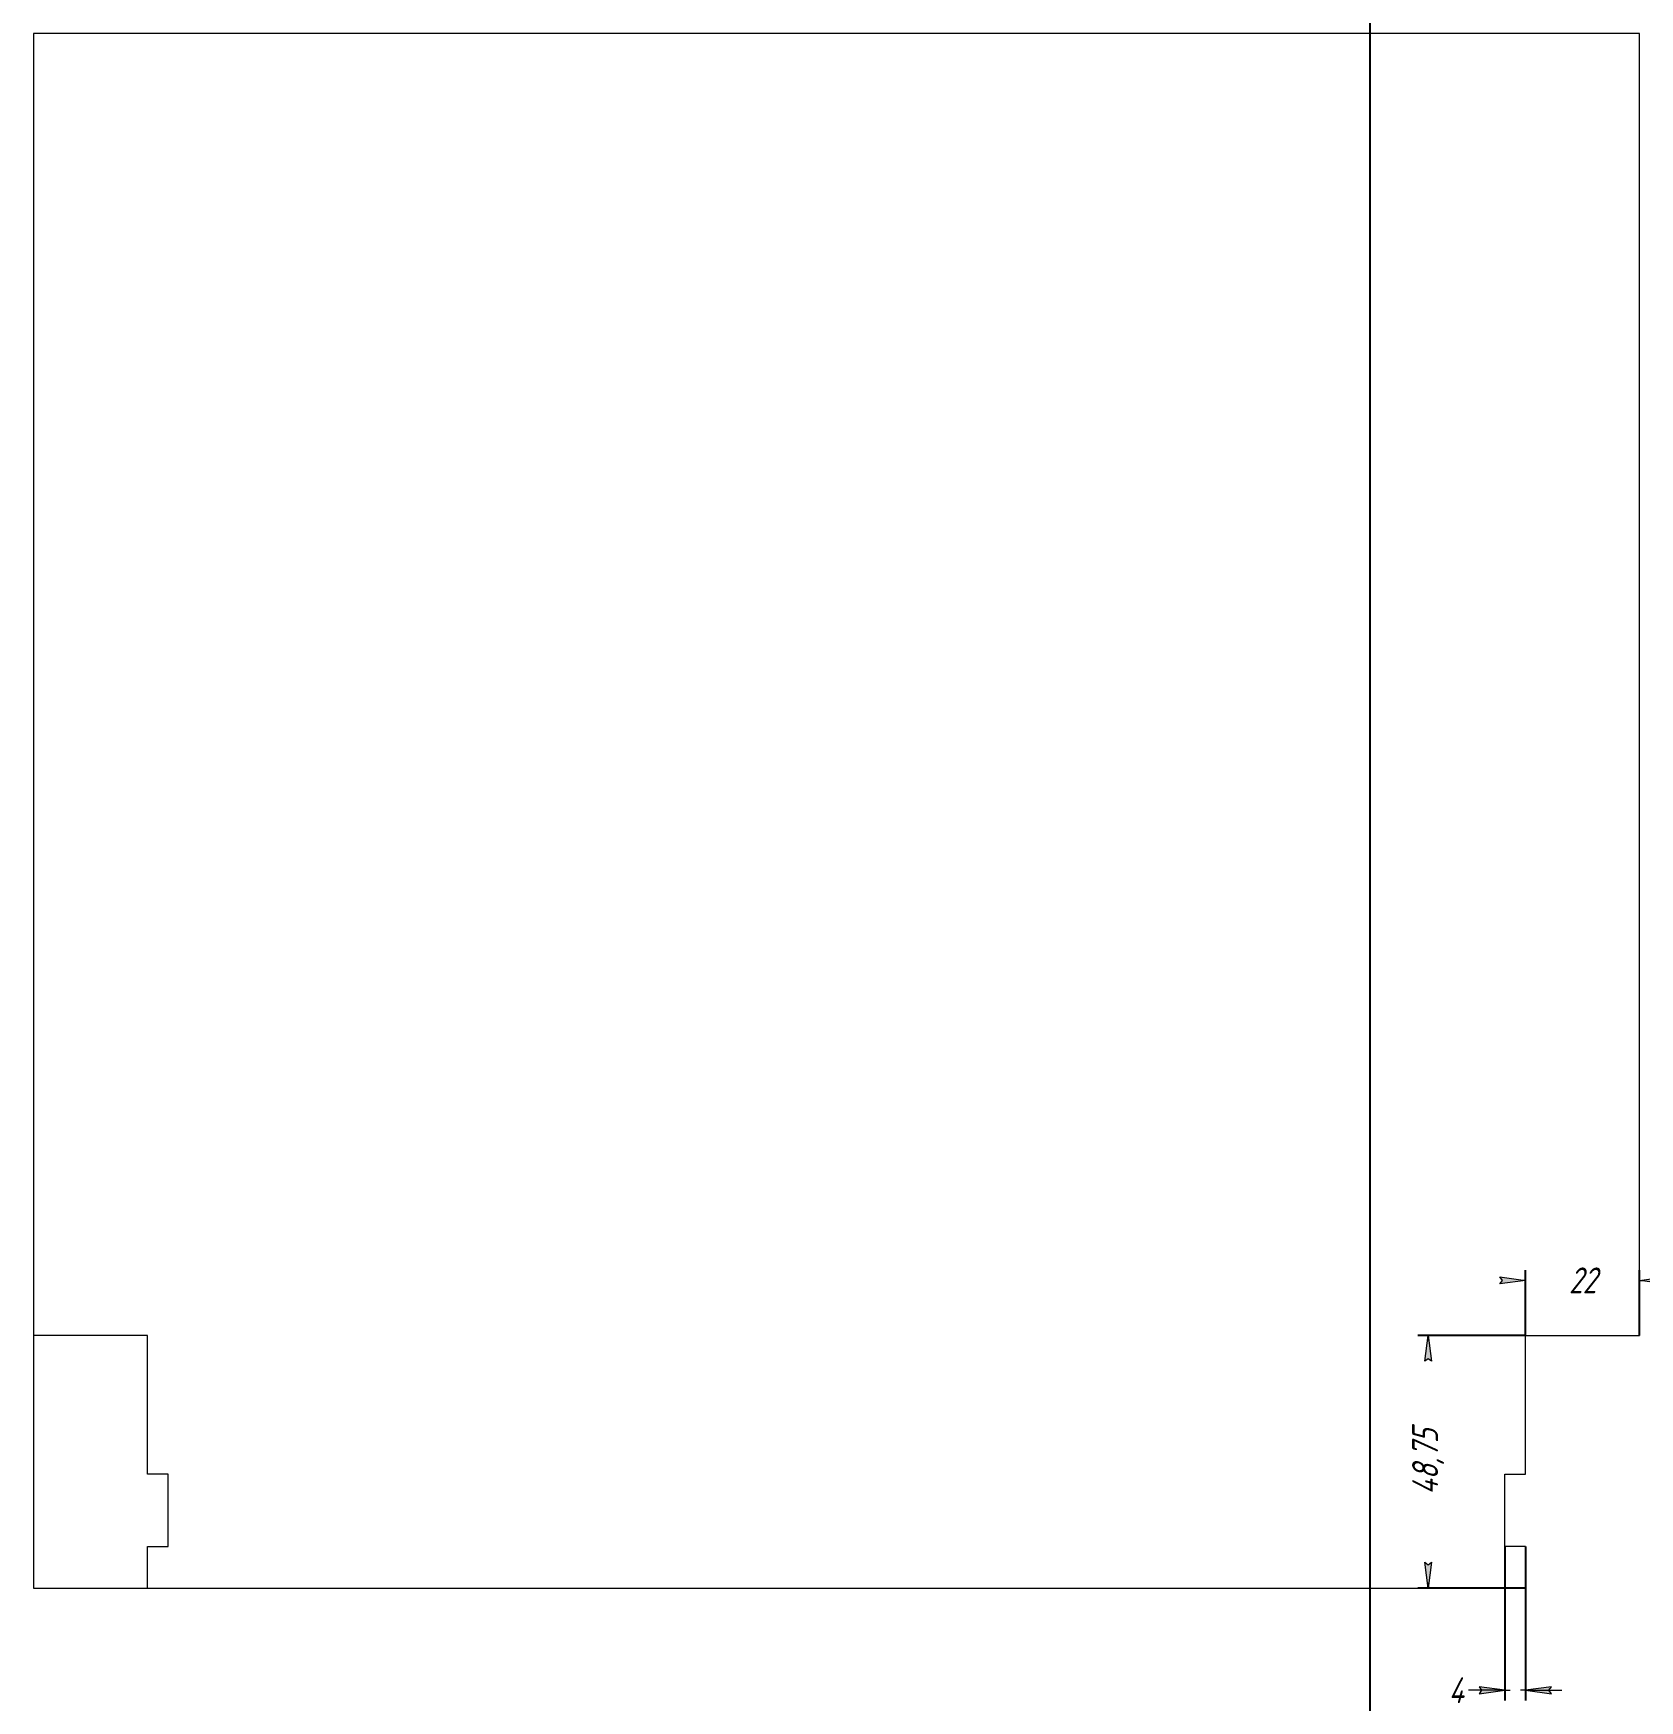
# Model space of a CAD drawing. Header units: millimetres. Extents: x -310 to 0, y -22 to 300.
import ezdxf

# ---------------------------------------------------------------- set-up
doc = ezdxf.new("R2010")
doc.units = ezdxf.units.MM
doc.linetypes.add('K5LT32768', pattern=[0])
doc.linetypes.add('K5LT_THIN', pattern=[0])
doc.styles.add('KDIMTEXTSTYLE', font='GOST_AU.SHX', dxfattribs={"width": 0.96, "oblique": 15, "height": 5})
doc.dimstyles.new('KDIMSTYLE (1.00)', dxfattribs={"dimtxt": 5, "dimasz": 1, "dimexe": 2, "dimexo": 0, "dimgap": 1, "dimtad": 1, "dimtxsty": 'KDIMTEXTSTYLE', "dimsah": 1, "dimcen": 0, "dimdle": 1, "dimadec": 0, "dimazin": 0, "dimtfac": 0.667, "dimtmove": 0, "dimatfit": 3, "dimfxl": 1, "dimtvp": 1, "dimtolj": 1, "dimtzin": 0, "dimarcsym": 0})

# ---------------------------------------------------------------- blocks, each defined once
blk = doc.blocks.new('KDIMARROW_01')
blk.add_hatch(color=0).paths.add_polyline_path([(0, 0), (-5, 0.66), (-4.5, 0), (-5, -0.66)])
at = {"color": 0, "linetype": 'K5LT_THIN', "lineweight": 18}
for p, q in [((-4.5, 0), (-5, 0.66)), ((-5, 0.66), (0, 0)), ((0, 0), (-5, -0.66)), ((-5, -0.66), (-4.5, 0)), ((0, 0), (-1, 0))]:
    blk.add_line(p, q, dxfattribs=at)
blk = doc.blocks.new('KDIMARROW_02')
blk.add_hatch(color=0).paths.add_polyline_path([(4.5, 0), (5, 0.66), (0, 0), (5, -0.66)])
at = {"color": 0, "linetype": 'K5LT_THIN', "lineweight": 18}
for p, q in [((0, 0), (-1, 0)), ((5, 0.66), (0, 0)), ((0, 0), (5, -0.66)), ((0, 0), (7, 0)), ((4.5, 0), (5, 0.66)), ((5, -0.66), (4.5, 0))]:
    blk.add_line(p, q, dxfattribs=at)

msp = doc.modelspace()

# ---------------------------------------------------------------- linework, layer by layer
at = {"color": 7, "linetype": 'K5LT32768', "lineweight": 18}
for p, q in [((0, 300), (-310, 300)), ((-310, 300), (-310, 0)), ((0, 48.752), (0, 300)), ((-288, 48.752), (-310, 48.752)), ((-288, 22), (-288, 48.752)), ((-22, 22), (-22, 48.752)), ((-22, 48.752), (0, 48.752)), ((-284, 22), (-288, 22)), ((-284, 8), (-284, 22)), ((-26, 8), (-26, 22)), ((-26, 22), (-22, 22)), ((-288, 8), (-284, 8)), ((-288, 0), (-288, 8)), ((-22, 8), (-26, 8)), ((-22, 0), (-22, 8)), ((-310, 0), (-22, 0))]:
    msp.add_line(p, q, dxfattribs=at)
at = {"color": 232, "true_color": 0xc52b79}
msp.add_xline((-52, 22), (0, 1), dxfattribs=at)

# ---------------------------------------------------------------- dimensions: what is measured, and where the dimension line sits
at = {"color": 7}
for base, p1, p2, location, override in [((-22, 59.361), (0, 48.752), (-22, 48.752), (-11, 59.361), {"dimexo": 0, "dimpost": '\\H5.0;\\W0.965;\\Q15;<>', "dimblk1": 'KDIMARROW_01', "dimblk2": 'KDIMARROW_01', "dimse1": 0, "dimse2": 0, "dimclrt": 7, "dimtolj": 1}), ((-22, -19.734), (-26, 8), (-22, 8), (-35.431, -19.734), {"dimexo": 0, "dimpost": '\\H5.0;\\W0.965;\\Q15;<>', "dimblk1": 'KDIMARROW_02', "dimblk2": 'KDIMARROW_02', "dimse1": 0, "dimse2": 0, "dimclrt": 7, "dimtolj": 1})]:
    msp.add_linear_dim(base=base, p1=p1, p2=p2, location=location, dimstyle='KDIMSTYLE (1.00)', override=override, dxfattribs=at).render()
msp.add_linear_dim(base=(-40.821, 48.752), p1=(-22, 0), p2=(-22, 48.752), angle=90, location=(-40.821, 24.376), dimstyle='KDIMSTYLE (1.00)', override={"dimexo": 0, "dimpost": '\\H5.0;\\W0.965;\\Q15;<>', "dimblk1": 'KDIMARROW_01', "dimblk2": 'KDIMARROW_01', "dimse1": 0, "dimse2": 0, "dimclrt": 7, "dimtolj": 1}, dxfattribs=at).render()

doc.saveas('drawing.dxf')
